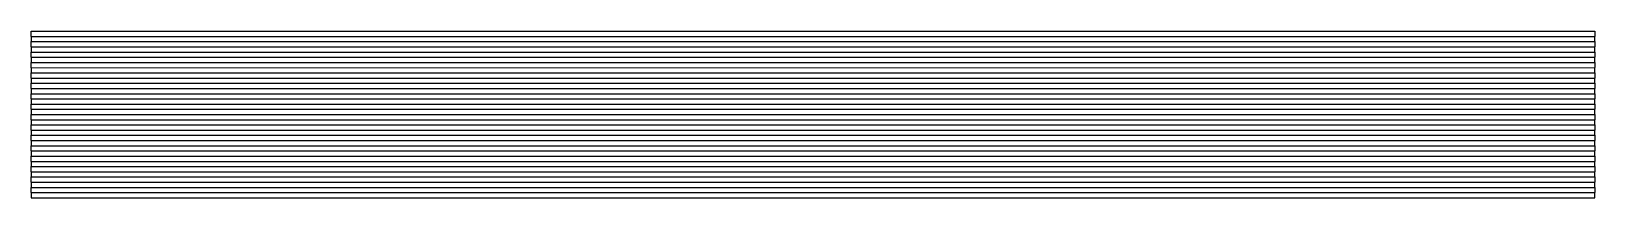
# Model space of a CAD drawing. Header units: millimetres. Extents: x 2610 to 3510, y 1410 to 1506.
import ezdxf

# ---------------------------------------------------------------- set-up
doc = ezdxf.new("R2010")
doc.units = ezdxf.units.MM

msp = doc.modelspace()

# ---------------------------------------------------------------- linework, layer by layer
for p, q in [((2610, 1502.96), (2610.02, 1505.96)), ((2610.02, 1505.96), (3510.02, 1505.97)), ((3510.02, 1505.97), (3510.02, 1502.97)), ((2610, 1502.96), (3510.02, 1502.97)), ((2610, 1502.96), (2610.02, 1499.96)), ((2610, 1496.96), (2610.02, 1499.96)), ((2610, 1496.96), (3510.02, 1496.97)), ((2610, 1496.96), (2610.02, 1493.96)), ((2610.02, 1499.96), (3510.02, 1499.97)), ((3510.02, 1499.97), (3510.02, 1502.97)), ((3510.02, 1499.97), (3510.02, 1496.97)), ((3510.02, 1493.97), (3510.02, 1496.97)), ((2610, 1490.96), (2610.02, 1493.96)), ((2610, 1490.96), (3510.02, 1490.97)), ((2610, 1490.96), (2610.02, 1487.96)), ((2610, 1484.96), (2610.02, 1487.96)), ((2610.02, 1493.96), (3510.02, 1493.97)), ((2610.02, 1487.96), (3510.02, 1487.97)), ((3510.02, 1493.97), (3510.02, 1490.97)), ((3510.02, 1487.97), (3510.02, 1490.97)), ((3510.02, 1487.97), (3510.02, 1484.97)), ((2610, 1484.96), (3510.02, 1484.97)), ((2610, 1484.96), (2610.02, 1481.96)), ((2610, 1478.96), (2610.02, 1481.96)), ((2610, 1478.96), (3510.02, 1478.97)), ((2610, 1478.96), (2610.02, 1475.96)), ((2610.02, 1481.96), (3510.02, 1481.97)), ((3510.02, 1481.97), (3510.02, 1484.97)), ((3510.02, 1481.97), (3510.02, 1478.97)), ((3510.02, 1475.97), (3510.02, 1478.97)), ((2610, 1472.97), (2610.02, 1475.96)), ((2610, 1472.97), (2610.02, 1469.97)), ((2610, 1472.97), (3510.02, 1472.97)), ((2610, 1466.97), (2610.02, 1469.97)), ((2610.02, 1475.96), (3510.02, 1475.97)), ((2610.02, 1469.97), (3510.02, 1469.97)), ((3510.02, 1475.97), (3510.02, 1472.97)), ((3510.02, 1469.97), (3510.02, 1472.97)), ((3510.02, 1469.97), (3510.02, 1466.97)), ((2610, 1466.97), (3510.02, 1466.97)), ((2610, 1466.97), (2610.02, 1463.97)), ((2610, 1460.97), (2610.02, 1463.97)), ((2610, 1460.97), (2610.02, 1457.97)), ((2610, 1460.97), (3510.02, 1460.97)), ((2610.02, 1463.97), (3510.02, 1463.97)), ((3510.02, 1463.97), (3510.02, 1466.97)), ((3510.02, 1463.97), (3510.02, 1460.97)), ((3510.02, 1457.97), (3510.02, 1460.97)), ((2610, 1454.97), (2610.02, 1457.97)), ((2610, 1454.97), (3510.02, 1454.97)), ((2610, 1454.97), (2610.02, 1451.97)), ((2610, 1448.97), (2610.02, 1451.97)), ((2610.02, 1457.97), (3510.02, 1457.97)), ((2610.02, 1451.97), (3510.02, 1451.97)), ((3510.02, 1457.97), (3510.02, 1454.97)), ((3510.02, 1451.97), (3510.02, 1454.97)), ((3510.02, 1451.97), (3510.02, 1448.97)), ((2610, 1448.97), (2610.02, 1445.97)), ((2610, 1448.97), (3510.02, 1448.97)), ((2610, 1442.97), (2610.02, 1445.97)), ((2610, 1442.97), (3510.02, 1442.97)), ((2610, 1442.97), (2610.02, 1439.97)), ((2610.02, 1445.97), (3510.02, 1445.97)), ((3510.02, 1445.97), (3510.02, 1448.97)), ((3510.02, 1445.97), (3510.02, 1442.97)), ((3510.02, 1439.97), (3510.02, 1442.97)), ((2610, 1436.97), (2610.02, 1439.97)), ((2610, 1436.97), (2610.02, 1433.97)), ((2610, 1436.97), (3510.02, 1436.97)), ((2610, 1430.97), (2610.02, 1433.97)), ((2610.02, 1439.97), (3510.02, 1439.97)), ((2610.02, 1433.97), (3510.02, 1433.97)), ((3510.02, 1439.97), (3510.02, 1436.97)), ((3510.02, 1433.97), (3510.02, 1436.97)), ((3510.02, 1433.97), (3510.02, 1430.97)), ((2610, 1430.97), (3510.02, 1430.97)), ((2610, 1430.97), (2610.02, 1427.97)), ((2610, 1424.97), (2610.02, 1427.97)), ((2610, 1424.97), (2610.02, 1421.97)), ((2610, 1424.97), (3510.02, 1424.97)), ((2610.02, 1427.97), (3510.02, 1427.97)), ((3510.02, 1427.97), (3510.02, 1430.97)), ((3510.02, 1427.97), (3510.02, 1424.97)), ((3510.02, 1421.97), (3510.02, 1424.97)), ((2610, 1418.97), (2610.02, 1421.97)), ((2610, 1418.97), (3510.02, 1418.97)), ((2610, 1418.97), (2610.02, 1415.97)), ((2610, 1412.97), (2610.02, 1415.97)), ((2610.02, 1421.97), (3510.02, 1421.97)), ((2610.02, 1415.97), (3510.02, 1415.97)), ((3510.02, 1421.97), (3510.02, 1418.97)), ((3510.02, 1415.97), (3510.02, 1418.97)), ((3510.02, 1415.97), (3510.02, 1412.97)), ((2610, 1412.97), (2610.02, 1409.97)), ((2610, 1412.97), (3510.02, 1412.97)), ((2610.02, 1409.97), (3510.02, 1409.97)), ((3510.02, 1409.97), (3510.02, 1412.97))]:
    msp.add_line(p, q)

doc.saveas('drawing.dxf')
